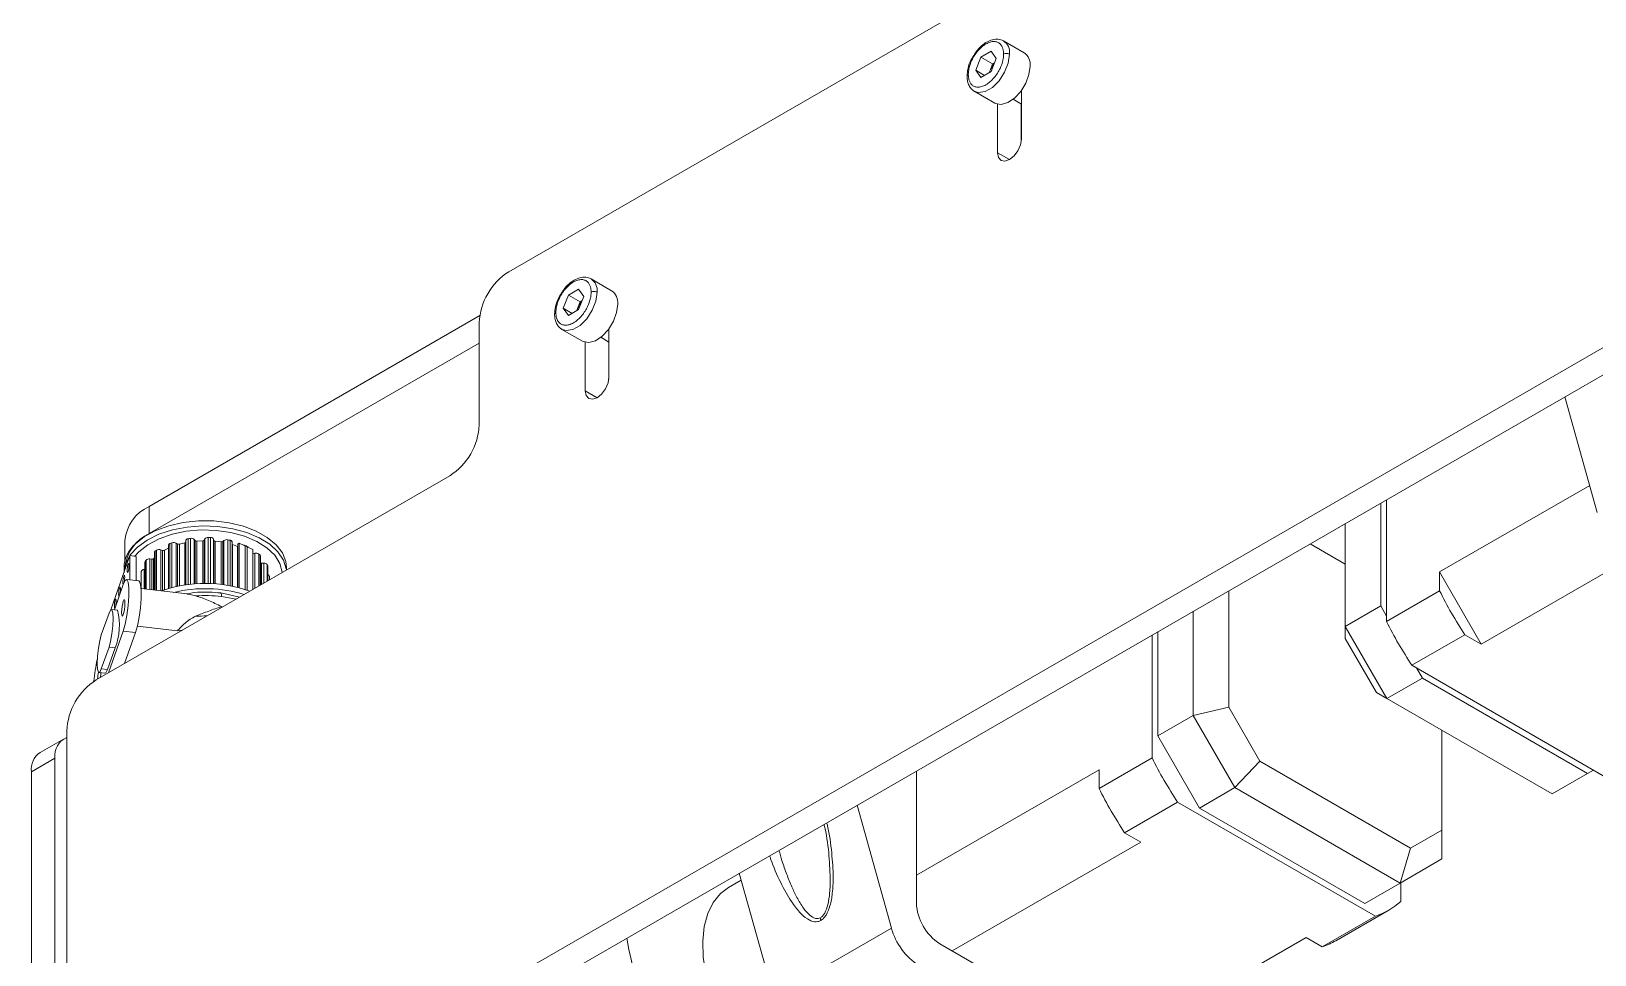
# Model space of a CAD drawing. Header units: millimetres. Extents: x -529 to 1738, y -425 to 849.
# Drawn here: x -133.4 to -39.6, y 179.6 to 235 of the extents above; entities that cross this region are included whole.
import ezdxf

# ---------------------------------------------------------------- set-up
doc = ezdxf.new("R2010")
doc.units = ezdxf.units.MM

msp = doc.modelspace()

# ---------------------------------------------------------------- linework, layer by layer
at = {"color": 7, "linetype": 'Continuous', "lineweight": 15}
for p, q in [((-104.728, 220.594), (-44.624, 255.291)), ((-75.784, 233.832), (-76.396, 233.479)), ((-75.478, 233.397), (-75.784, 233.832)), ((-75.039, 234.457), (-75.075, 234.476)), ((-73.801, 233.742), (-75.039, 234.457)), ((-76.396, 233.479), (-76.703, 232.69)), ((-76.703, 232.69), (-76.396, 232.254)), ((-76.172, 232.383), (-76.703, 232.69)), ((-75.689, 233.071), (-76.396, 233.479)), ((-75.894, 232.544), (-75.842, 232.676)), ((-75.842, 232.676), (-75.689, 233.071)), ((-75.784, 232.607), (-75.478, 233.397)), ((-75.689, 233.071), (-75.58, 233.134)), ((-76.396, 232.254), (-75.784, 232.607)), ((-76.788, 231.425), (-75.551, 230.711)), ((-74.458, 230.946), (-73.965, 230.662)), ((-73.965, 228.554), (-73.965, 231.467)), ((-75.387, 230.647), (-75.387, 227.734)), ((-73.972, 230.666), (-73.972, 228.435)), ((-73.972, 229.53), (-73.965, 229.534)), ((-25.179, 224.057), (-124.174, 166.908)), ((-23.764, 223.24), (-122.759, 166.092)), ((-100.533, 219.545), (-101.145, 219.192)), ((-100.227, 219.109), (-100.533, 219.545)), ((-99.787, 220.17), (-99.824, 220.189)), ((-98.55, 219.455), (-99.787, 220.17)), ((-101.145, 219.192), (-101.451, 218.402)), ((-100.438, 218.783), (-101.145, 219.192)), ((-100.591, 218.389), (-100.438, 218.783)), ((-100.533, 218.32), (-100.227, 219.109)), ((-100.438, 218.783), (-100.329, 218.847)), ((-126.295, 206.511), (-106.46, 217.961)), ((-101.451, 218.402), (-101.145, 217.967)), ((-100.921, 218.096), (-101.451, 218.402)), ((-101.145, 217.967), (-100.533, 218.32)), ((-100.642, 218.257), (-100.591, 218.389)), ((-106.496, 211.408), (-106.496, 217.532)), ((-101.537, 217.138), (-100.3, 216.424)), ((-98.714, 214.267), (-98.714, 217.18)), ((-126.295, 204.878), (-106.496, 216.307)), ((-100.135, 216.36), (-100.135, 213.447)), ((-99.207, 216.659), (-98.714, 216.375)), ((-98.721, 216.379), (-98.721, 214.148)), ((-98.721, 215.243), (-98.714, 215.247)), ((-39.403, 206.146), (-41.343, 213.092)), ((-129.477, 196.1), (-108.264, 208.346)), ((-39.858, 207.775), (-48.867, 202.575)), ((-126.295, 204.878), (-126.295, 206.511)), ((-52.402, 200.534), (-52.402, 206.708)), ((-52.049, 206.912), (-52.049, 199.608)), ((-54.524, 199.309), (-54.524, 205.483)), ((-123.591, 204.529), (-123.537, 204.464)), ((-122.992, 204.493), (-122.96, 204.563)), ((-122.434, 204.543), (-122.419, 204.471)), ((-127.759, 204.47), (-127.759, 203.246)), ((-125.986, 203.745), (-125.986, 201.488)), ((-125.604, 203.906), (-125.495, 203.871)), ((-125.381, 203.878), (-125.142, 203.999)), ((-125.142, 204.189), (-125.142, 201.577)), ((-124.683, 204.309), (-124.597, 204.257)), ((-124.485, 204.243), (-124.154, 204.325)), ((-124.102, 204.46), (-124.102, 201.8)), ((-123.438, 204.431), (-123.079, 204.45)), ((-122.341, 204.422), (-121.99, 204.377)), ((-121.884, 204.402), (-121.817, 204.462)), ((-121.324, 201.723), (-121.324, 204.371)), ((-121.303, 204.219), (-120.994, 204.112)), ((-120.982, 204.109), (-120.994, 204.112)), ((-120.891, 204.312), (-120.982, 204.248)), ((-120.982, 204.248), (-120.982, 201.645)), ((-120.891, 201.622), (-120.891, 204.312)), ((-120.891, 204.312), (-120.073, 203.919)), ((-120.073, 201.529), (-120.073, 203.919)), ((-120.073, 203.669), (-119.959, 203.694)), ((-56.642, 204.261), (-54.524, 203.038)), ((-54.524, 203.038), (-56.641, 204.261)), ((-127.455, 203.555), (-128.61, 200.298)), ((-127.811, 202.837), (-127.811, 202.55)), ((-127.455, 202.098), (-127.455, 203.555)), ((-127.455, 203.555), (-127.088, 203.511)), ((-127.088, 202.055), (-127.088, 203.511)), ((-126.599, 202.718), (-126.551, 202.721)), ((-126.551, 203.172), (-126.551, 201.555)), ((-126.265, 203.357), (-126.142, 203.344)), ((-126.037, 203.371), (-125.986, 203.42)), ((-119.615, 201.793), (-119.615, 203.521)), ((-119.552, 203.097), (-119.428, 203.101)), ((-119.183, 202.042), (-119.183, 202.911)), ((-118.061, 202.69), (-118.061, 202.837)), ((-46.367, 198.245), (-37.175, 203.551)), ((-127.852, 201.819), (-128.391, 200.299)), ((-126.917, 202.035), (-127.651, 202.121)), ((-126.782, 202.526), (-126.782, 202.532)), ((-126.782, 202.526), (-126.782, 201.582)), ((-119.09, 202.096), (-119.09, 202.331)), ((-48.867, 202.575), (-48.867, 201.445)), ((-46.367, 198.245), (-48.867, 202.575)), ((-124.024, 201.257), (-126.782, 201.583)), ((-120.885, 201.06), (-121.995, 201.315)), ((-61.524, 194.469), (-61.524, 201.442)), ((-52.049, 199.608), (-48.867, 201.445)), ((-128.711, 200.099), (-129.172, 198.798)), ((-128.197, 200.277), (-128.564, 200.32)), ((-63.645, 200.218), (-63.645, 193.962)), ((-52.402, 200.534), (-54.524, 199.309)), ((-52.049, 199.922), (-52.402, 200.534)), ((-127.852, 199.022), (-128.737, 196.527)), ((-127.118, 198.936), (-127.852, 199.022)), ((-127.775, 197.083), (-127.118, 198.936)), ((-65.767, 198.993), (-65.767, 192.737)), ((-52.024, 194.979), (-54.524, 199.309)), ((-54.524, 198.592), (-54.524, 199.309)), ((-129.172, 196.757), (-128.711, 198.058)), ((-128.344, 198.014), (-128.805, 196.714)), ((-128.711, 198.058), (-128.344, 198.014)), ((-66.12, 191.42), (-66.12, 198.789)), ((-54.524, 198.592), (-52.645, 195.338)), ((-50.526, 196.972), (-47.344, 198.809)), ((-47.344, 198.809), (-46.367, 198.245)), ((-129.319, 196.536), (-128.952, 196.493)), ((-129.172, 196.757), (-128.805, 196.714)), ((-49.902, 196.204), (-52.024, 194.979)), ((-50.526, 196.972), (-38.663, 190.124)), ((-49.902, 196.204), (-50.256, 196.816)), ((-39.982, 190.477), (-49.902, 196.204)), ((-52.645, 195.338), (-52.024, 194.979)), ((-61.524, 194.469), (-63.645, 193.962)), ((-59.645, 191.215), (-61.524, 194.469)), ((-42.104, 189.253), (-52.024, 194.979)), ((-65.767, 192.737), (-63.645, 193.962)), ((-63.645, 193.962), (-61.145, 189.632)), ((-131.434, 192.55), (-132.848, 191.734)), ((-131.245, 170.991), (-131.245, 193.038)), ((-65.767, 192.737), (-63.267, 188.407)), ((-48.725, 193.075), (-48.725, 187.081)), ((-131.952, 191.405), (-133.366, 190.589)), ((-131.952, 168.95), (-131.952, 191.405)), ((-66.12, 191.42), (-69.302, 189.583)), ((-133.366, 168.134), (-133.366, 190.589)), ((-69.302, 190.696), (-80.262, 184.369)), ((-80.262, 190.625), (-80.262, 182.707)), ((-69.302, 189.583), (-69.302, 190.696)), ((-59.645, 191.215), (-61.145, 189.632)), ((-50.604, 185.996), (-59.645, 191.215)), ((-39.982, 190.477), (-42.104, 189.253)), ((-39.629, 190.681), (-39.982, 190.477)), ((-63.267, 188.407), (-61.145, 189.632)), ((-61.145, 189.632), (-51.225, 183.905)), ((-64.586, 188.76), (-67.768, 186.924)), ((-52.723, 181.912), (-64.586, 188.76)), ((-81.759, 181.205), (-83.817, 188.573)), ((-63.267, 188.407), (-53.347, 182.68)), ((-66.802, 186.366), (-67.768, 186.924)), ((-48.725, 187.081), (-50.604, 185.996)), ((-48.725, 187.081), (-48.725, 185.349)), ((-78.116, 179.835), (-66.802, 186.366)), ((-50.604, 185.996), (-51.225, 183.905)), ((-51.225, 183.905), (-48.725, 185.349)), ((-90.771, 184.071), (-91.537, 183.628)), ((-88.83, 177.123), (-90.888, 184.491)), ((-53.347, 182.68), (-51.225, 183.905)), ((-51.2, 183.92), (-51.2, 182.79)), ((-55.098, 180.441), (-51.916, 182.278)), ((-81.759, 181.205), (-88.83, 177.123)), ((-52.723, 181.912), (-55.905, 180.075)), ((-78.848, 180.257), (-66.686, 173.236)), ((-56.882, 180.639), (-68.196, 174.108)), ((-55.905, 180.075), (-56.882, 180.639))]:
    msp.add_line(p, q, dxfattribs=at)
at = {"color": 8, "linetype": 'Continuous', "lineweight": 15}
for p, q in [((-74.676, 227.323), (-75.387, 227.734)), ((-99.425, 213.036), (-100.135, 213.447)), ((-123.955, 204.572), (-123.955, 201.819)), ((-123.817, 204.592), (-123.817, 201.835)), ((-123.591, 204.529), (-123.591, 201.856)), ((-122.96, 204.563), (-122.96, 201.881)), ((-122.757, 204.649), (-122.757, 201.879)), ((-122.616, 204.643), (-122.616, 201.875)), ((-122.434, 204.543), (-122.434, 201.866)), ((-125.942, 203.817), (-125.942, 201.483)), ((-125.852, 203.88), (-125.852, 201.473)), ((-125.604, 203.906), (-125.604, 201.443)), ((-125.495, 203.871), (-125.495, 201.463)), ((-125.381, 201.502), (-125.381, 203.878)), ((-125.052, 204.285), (-125.052, 201.602)), ((-124.932, 204.329), (-124.932, 201.635)), ((-124.683, 204.309), (-124.683, 201.694)), ((-124.597, 204.257), (-124.597, 201.713)), ((-124.485, 201.735), (-124.485, 204.243)), ((-124.154, 204.325), (-124.154, 201.792)), ((-123.537, 204.464), (-123.537, 201.86)), ((-123.438, 201.866), (-123.438, 204.431)), ((-123.079, 204.45), (-123.079, 201.88)), ((-122.992, 201.881), (-122.992, 204.493)), ((-122.419, 204.471), (-122.419, 201.865)), ((-122.341, 201.86), (-122.341, 204.422)), ((-121.99, 204.377), (-121.99, 201.828)), ((-121.884, 201.815), (-121.884, 204.402)), ((-121.817, 204.462), (-121.817, 201.806)), ((-121.578, 204.508), (-121.578, 201.77)), ((-121.446, 204.478), (-121.446, 201.747)), ((-121.303, 201.719), (-121.303, 204.219)), ((-120.994, 204.112), (-120.994, 201.648)), ((-120.531, 204.164), (-120.531, 201.515)), ((-120.422, 201.478), (-120.422, 204.112)), ((-119.959, 201.594), (-119.959, 203.694)), ((-119.72, 201.733), (-119.72, 203.65)), ((-126.599, 202.718), (-126.599, 201.561)), ((-126.538, 203.213), (-126.538, 201.554)), ((-126.486, 203.288), (-126.486, 201.548)), ((-126.265, 203.357), (-126.265, 201.521)), ((-126.142, 203.344), (-126.142, 201.507)), ((-126.037, 201.494), (-126.037, 203.371)), ((-119.644, 201.776), (-119.644, 203.581)), ((-119.552, 201.829), (-119.552, 203.097)), ((-119.428, 201.901), (-119.428, 203.101)), ((-119.223, 202.019), (-119.223, 203.016)), ((-119.188, 202.039), (-119.188, 202.937)), ((-126.782, 202.532), (-126.782, 201.582)), ((-126.773, 202.613), (-126.773, 201.581)), ((-121.959, 201.103), (-121.079, 200.948)), ((-127.005, 199.329), (-124.609, 199.046)), ((-124.609, 199.046), (-124.295, 199.091))]:
    msp.add_line(p, q, dxfattribs=at)
at = {"color": 8, "linetype": 'Continuous', "lineweight": 15, "flags": 128}
for points in [[(-76.774, 231.418), (-76.532, 231.346), (-76.128, 231.41), (-75.699, 231.658), (-75.295, 232.061), (-74.966, 232.57), (-74.751, 233.124), (-74.676, 233.655)], [(-101.523, 217.131), (-101.281, 217.059), (-100.877, 217.123), (-100.447, 217.371), (-100.044, 217.774), (-99.714, 218.283), (-99.499, 218.836), (-99.425, 219.368)]]:
    msp.add_lwpolyline(points, dxfattribs=at)
at = {"color": 7, "linetype": 'Continuous', "lineweight": 15, "flags": 128}
for points in [[(-75.842, 232.676), (-75.873, 232.586), (-75.883, 232.55)], [(-73.439, 232.941), (-73.506, 232.438), (-73.7, 231.913), (-73.999, 231.421), (-74.372, 231.017), (-74.778, 230.744), (-75.173, 230.631), (-75.514, 230.692), (-75.551, 230.711)], [(-76.899, 231.508), (-76.861, 231.475), (-76.774, 231.418)], [(-75.387, 227.734), (-75.333, 227.451), (-75.179, 227.274), (-74.948, 227.229), (-74.676, 227.323), (-74.404, 227.543), (-74.174, 227.854), (-74.019, 228.209), (-73.965, 228.554)], [(-98.187, 218.654), (-98.254, 218.151), (-98.448, 217.626), (-98.748, 217.134), (-99.121, 216.73), (-99.527, 216.457), (-99.922, 216.344), (-100.263, 216.404), (-100.3, 216.424)], [(-100.591, 218.389), (-100.622, 218.299), (-100.632, 218.263)], [(-101.648, 217.221), (-101.61, 217.188), (-101.523, 217.131)], [(-100.135, 213.447), (-100.081, 213.164), (-99.927, 212.987), (-99.697, 212.942), (-99.425, 213.036), (-99.153, 213.256), (-98.922, 213.567), (-98.768, 213.922), (-98.714, 214.267)], [(-118.061, 202.837), (-118.102, 203.202), (-118.31, 203.724), (-118.684, 204.213), (-119.212, 204.653), (-119.875, 205.027), (-120.648, 205.322), (-121.505, 205.527), (-122.412, 205.635), (-123.339, 205.641), (-124.251, 205.547), (-125.116, 205.354), (-125.902, 205.07), (-126.58, 204.706), (-127.127, 204.274)], [(-120.446, 204.943), (-121.284, 205.171), (-122.182, 205.304), (-123.107, 205.336), (-124.026, 205.267), (-124.906, 205.098), (-125.714, 204.836), (-126.422, 204.491), (-127.004, 204.074), (-127.439, 203.602), (-127.711, 203.091), (-127.811, 202.559), (-127.811, 202.524)], [(-120.574, 204.724), (-121.395, 204.946), (-122.275, 205.071), (-123.181, 205.095), (-124.077, 205.016), (-124.93, 204.838), (-125.706, 204.567), (-126.375, 204.214), (-126.912, 203.792), (-127.157, 203.52)], [(-124.102, 204.46), (-124.1, 204.473), (-124.094, 204.493), (-124.081, 204.511), (-124.064, 204.528), (-124.042, 204.543), (-124.016, 204.555), (-123.986, 204.565), (-123.955, 204.572)], [(-118.315, 202.543), (-118.318, 202.57), (-118.454, 203.087), (-118.763, 203.579), (-119.232, 204.027), (-119.844, 204.414), (-120.574, 204.724)], [(-118.069, 202.685), (-118.078, 202.756), (-118.242, 203.283), (-118.576, 203.782), (-119.067, 204.236), (-119.698, 204.627), (-120.446, 204.943)], [(-121.446, 204.478), (-121.416, 204.469), (-121.389, 204.457), (-121.366, 204.442), (-121.348, 204.426), (-121.334, 204.408), (-121.326, 204.389), (-121.324, 204.371)], [(-121.303, 204.219), (-121.316, 204.224), (-121.324, 204.228)], [(-127.626, 202.665), (-127.622, 202.763), (-127.61, 202.871), (-127.592, 202.971), (-127.57, 203.048), (-127.549, 203.091), (-127.531, 203.092), (-127.519, 203.053), (-127.515, 202.978), (-127.519, 202.88), (-127.531, 202.772), (-127.549, 202.672), (-127.57, 202.595), (-127.592, 202.552), (-127.61, 202.55), (-127.622, 202.59), (-127.626, 202.665)], [(-119.188, 202.937), (-119.183, 202.918), (-119.183, 202.911)], [(-127.881, 201.946), (-127.876, 202.045), (-127.864, 202.152), (-127.846, 202.252), (-127.825, 202.329), (-127.804, 202.372), (-127.786, 202.374), (-127.774, 202.335), (-127.769, 202.26), (-127.774, 202.161), (-127.786, 202.054), (-127.804, 201.954), (-127.809, 201.929)], [(-127.848, 201.832), (-127.864, 201.832), (-127.876, 201.872), (-127.881, 201.946)], [(-127.852, 199.022), (-127.735, 199.438), (-127.632, 199.972), (-127.555, 200.56), (-127.514, 201.132), (-127.514, 201.617), (-127.555, 201.959), (-127.632, 202.115), (-127.735, 202.066), (-127.852, 201.819)], [(-127.118, 198.936), (-127.003, 199.338), (-126.902, 199.853), (-126.825, 200.424), (-126.782, 200.984), (-126.777, 201.47), (-126.811, 201.827), (-126.88, 202.013), (-126.917, 202.035)], [(-128.39, 200.51), (-128.386, 200.608), (-128.374, 200.716), (-128.356, 200.816), (-128.334, 200.893), (-128.313, 200.936), (-128.295, 200.938), (-128.283, 200.898), (-128.279, 200.823), (-128.283, 200.725), (-128.295, 200.617), (-128.311, 200.524)], [(-128.135, 201.228), (-128.131, 201.327), (-128.119, 201.434), (-128.101, 201.534), (-128.08, 201.611), (-128.058, 201.654), (-128.04, 201.656), (-128.028, 201.616), (-128.024, 201.542), (-128.028, 201.443), (-128.04, 201.336), (-128.057, 201.243)], [(-128.102, 201.114), (-128.119, 201.114), (-128.131, 201.153), (-128.135, 201.228)], [(-127.852, 200.013), (-127.814, 200.152), (-127.782, 200.332), (-127.76, 200.526), (-127.752, 200.704), (-127.76, 200.838), (-127.782, 200.909), (-127.814, 200.906), (-127.852, 200.829), (-127.891, 200.69), (-127.923, 200.51), (-127.945, 200.316), (-127.953, 200.138), (-127.945, 200.003), (-127.923, 199.932), (-127.891, 199.935), (-127.852, 200.013)], [(-128.711, 198.058), (-128.615, 198.406), (-128.534, 198.857), (-128.48, 199.341), (-128.46, 199.786), (-128.48, 200.122), (-128.534, 200.3), (-128.615, 200.292), (-128.711, 200.099)], [(-128.357, 200.396), (-128.374, 200.396), (-128.386, 200.435), (-128.39, 200.51)], [(-129.172, 198.798), (-129.268, 198.45), (-129.35, 198), (-129.404, 197.515), (-129.423, 197.071), (-129.404, 196.734), (-129.35, 196.556), (-129.268, 196.564), (-129.172, 196.757)], [(-128.805, 196.714), (-128.901, 196.521), (-128.952, 196.493)], [(-84.037, 170.638), (-84.408, 170.462), (-85.072, 170.305), (-85.799, 170.308), (-86.573, 170.471), (-87.375, 170.789), (-88.187, 171.257), (-88.99, 171.863), (-89.764, 172.591), (-90.492, 173.427), (-91.157, 174.349), (-91.742, 175.336), (-92.235, 176.366), (-92.624, 177.414), (-92.899, 178.455), (-93.055, 179.465), (-93.087, 180.42), (-92.995, 181.298), (-92.78, 182.079), (-92.449, 182.744), (-92.008, 183.277), (-91.537, 183.628)]]:
    msp.add_lwpolyline(points, dxfattribs=at)
at = {"color": 8, "linetype": 'Continuous', "lineweight": 15}
for centre, radius, start, end in [((-75.502, 233.764), 0.833, 352.48139, 56.20643), ((-100.251, 219.477), 0.833, 352.48139, 56.20643), ((-122.936, 191.517), 8.418, 89.30622, 93.96598)]:
    msp.add_arc(centre, radius, start, end, dxfattribs=at)
at = {"color": 7, "linetype": 'Continuous', "lineweight": 15}
for centre, radius, start, end in [((-74.274, 233.046), 0.842, 352.85345, 55.83437), ((-74.659, 232.217), 1.269, 138.44824, 158.78561), ((-102.658, 217.357), 3.842, 122.60548, 177.39452), ((-99.408, 217.93), 1.269, 138.44824, 158.78561), ((-99.023, 218.759), 0.842, 352.85345, 55.83437), ((-110.334, 211.583), 3.842, 302.60548, 357.39452), ((-125.257, 204.22), 2.515, 114.37466, 174.3052), ((-125.257, 202.587), 2.515, 114.37466, 174.3052), ((-122.975, 198.382), 6.267, 97.72975, 98.99638), ((-123.767, 204.336), 0.261, 47.62002, 101.27432), ((-122.786, 204.434), 0.216, 82.39171, 143.58784), ((-122.935, 198.01), 6.641, 87.24518, 88.46379), ((-122.599, 204.46), 0.184, 26.78718, 95.37798), ((-125.802, 202.762), 2.01, 131.2349, 177.88194), ((-125.894, 203.738), 0.0921, 121.44312, 175.98698), ((-124.104, 201.269), 3.142, 123.79668, 125.80375), ((-125.699, 203.614), 0.307, 72.04476, 119.88696), ((-125.447, 204.023), 0.159, 252.61268, 294.66552), ((-125.026, 204.17), 0.118, 102.97236, 170.94304), ((-123.327, 199.742), 4.859, 109.28969, 110.79038), ((-124.83, 204.035), 0.311, 61.81708, 109.21093), ((-124.524, 204.393), 0.155, 241.71964, 284.63007), ((-124.17, 204.413), 0.0887, 280.1296, 320.47875), ((-123.452, 204.554), 0.124, 226.77527, 276.75541), ((-123.074, 204.55), 0.101, 267.14098, 325.00857), ((-122.342, 204.507), 0.0846, 204.88318, 270.30845), ((-121.967, 204.513), 0.139, 260.20982, 306.41396), ((-121.648, 204.23), 0.287, 75.73018, 125.90372), ((-122.806, 198.863), 5.777, 76.38497, 77.7222), ((-120.65, 203.892), 0.297, 66.29076, 87.048), ((-122.267, 200.405), 4.141, 63.54763, 65.21731), ((-120.473, 203.993), 0.13, 29.69289, 66.67263), ((-119.887, 203.415), 0.289, 54.59882, 104.5396), ((-121.385, 201.751), 2.526, 46.42328, 48.74455), ((-126.613, 202.545), 0.174, 85.33976, 156.8627), ((-126.479, 203.171), 0.0728, 145.40697, 179.54628), ((-124.994, 202.203), 1.845, 143.97091, 146.83332), ((-126.31, 203.111), 0.251, 79.66083, 134.82019), ((-126.121, 203.477), 0.135, 261.05458, 308.14717), ((-119.697, 203.518), 0.0817, 1.82107, 49.85249), ((-119.56, 203.251), 0.155, 248.92879, 272.62346), ((-119.398, 202.884), 0.219, 37.15235, 97.80769), ((-120.6, 202.362), 1.525, 22.17823, 25.42835), ((-125.487, 202.427), 1.299, 171.77815, 175.39381), ((-122.937, 194.044), 7.846, 70.05998, 109.54279), ((-119.207, 202.312), 0.118, 8.92942, 78.33974), ((-122.94, 193.559), 8.014, 73.02627, 103.54772), ((-122.937, 192.772), 8.388, 83.30432, 93.97796), ((-27.986, 211.75), 23.286, 206.26778, 213.76414), ((-131.847, 199.377), 3.759, 338.74313, 13.83688), ((-31.168, 209.914), 23.286, 206.26778, 213.76414), ((-119.997, 195.245), 9.646, 167.58273, 175.41289), ((-127.407, 192.863), 3.842, 122.60548, 177.39452), ((-126.505, 196.019), 2.893, 169.34728, 177.46012), ((-132.136, 196.684), 2.942, 351.39217, 356.84752), ((-130.824, 191.571), 1.14, 111.64535, 188.36003), ((-132.177, 190.74), 1.199, 124.05635, 187.25583), ((-45.228, 201.702), 23.285, 206.20379, 213.76425), ((-48.41, 199.865), 23.285, 206.20379, 213.76425), ((-77.192, 182.847), 3.074, 182.60548, 237.39452), ((-54.179, 186.198), 4.527, 288.76184, 311.15315), ((-85.415, 181.828), 0.601, 180.62359, 196.11675), ((-77.989, 182.223), 3.904, 195.11409, 237.12429), ((-75.142, 184.459), 22.828, 189.7512, 217.57289), ((-57.367, 184.376), 4.542, 288.77507, 299.97254)]:
    msp.add_arc(centre, radius, start, end, dxfattribs=at)
for points, knots in [([(-75.036, 234.455), (-75.138, 234.498), (-75.345, 234.585), (-75.7, 234.542), (-76.045, 234.396), (-76.372, 234.148), (-76.625, 233.896), (-76.739, 233.702), (-76.77, 233.649)], [0, 0, 0, 0, 0.187742, 0.3769438, 0.5596102, 0.7310252, 0.9266228, 1, 1, 1, 1]), ([(-76.77, 233.649), (-76.84, 233.544), (-77.017, 233.278), (-77.186, 232.804), (-77.212, 232.483), (-77.224, 232.329)], [0, 0, 0, 0, 0.254545, 0.641407, 1, 1, 1, 1]), ([(-77.151, 232.431), (-77.143, 232.551), (-77.124, 232.825), (-76.98, 233.225), (-76.789, 233.575), (-76.59, 233.848), (-76.351, 234.092), (-76.09, 234.281), (-75.829, 234.394), (-75.591, 234.425), (-75.392, 234.381), (-75.2, 234.253), (-75.057, 234.018), (-75.038, 233.766), (-75.03, 233.655)], [0, 0, 0, 0, 0.090318, 0.204563, 0.27142, 0.343936, 0.420786, 0.5, 0.579214, 0.656064, 0.72858, 0.795437, 0.909682, 1, 1, 1, 1]), ([(-75.03, 233.655), (-75.038, 233.535), (-75.057, 233.262), (-75.2, 232.861), (-75.392, 232.511), (-75.591, 232.238), (-75.829, 231.994), (-76.09, 231.806), (-76.351, 231.693), (-76.59, 231.662), (-76.789, 231.705), (-76.98, 231.834), (-77.124, 232.068), (-77.143, 232.32), (-77.151, 232.431)], [0, 0, 0, 0, 0.090318, 0.204563, 0.27142, 0.343936, 0.420786, 0.5, 0.579214, 0.656064, 0.72858, 0.795437, 0.909682, 1, 1, 1, 1]), ([(-75.03, 233.655), (-75.001, 233.668), (-74.943, 233.694), (-74.836, 233.701), (-74.742, 233.687), (-74.697, 233.666), (-74.676, 233.655)], [0, 0, 0, 0, 0.270261, 0.562429, 0.789736, 1, 1, 1, 1]), ([(-77.224, 232.329), (-77.22, 232.247), (-77.211, 232.071), (-77.136, 231.823), (-77.004, 231.585), (-76.865, 231.482), (-76.791, 231.427)], [0, 0, 0, 0, 0.1984324, 0.4299461, 0.6970952, 1, 1, 1, 1]), ([(-101.9, 218.144), (-101.891, 218.264), (-101.872, 218.537), (-101.729, 218.938), (-101.537, 219.288), (-101.338, 219.561), (-101.1, 219.805), (-100.839, 219.993), (-100.578, 220.107), (-100.34, 220.138), (-100.141, 220.094), (-99.949, 219.966), (-99.806, 219.731), (-99.787, 219.479), (-99.778, 219.368)], [0, 0, 0, 0, 0.090318, 0.204563, 0.27142, 0.343936, 0.420786, 0.5, 0.579214, 0.656064, 0.72858, 0.795437, 0.909682, 1, 1, 1, 1]), ([(-99.784, 220.168), (-99.887, 220.211), (-100.094, 220.298), (-100.449, 220.255), (-100.793, 220.109), (-101.121, 219.861), (-101.373, 219.609), (-101.487, 219.415), (-101.518, 219.362)], [0, 0, 0, 0, 0.187742, 0.376944, 0.55961, 0.731025, 0.926623, 1, 1, 1, 1]), ([(-101.518, 219.362), (-101.589, 219.257), (-101.766, 218.991), (-101.934, 218.516), (-101.96, 218.196), (-101.973, 218.042)], [0, 0, 0, 0, 0.254545, 0.641407, 1, 1, 1, 1]), ([(-99.778, 219.368), (-99.787, 219.248), (-99.806, 218.975), (-99.949, 218.574), (-100.141, 218.224), (-100.34, 217.951), (-100.578, 217.707), (-100.839, 217.518), (-101.1, 217.405), (-101.338, 217.374), (-101.537, 217.418), (-101.729, 217.546), (-101.872, 217.781), (-101.891, 218.033), (-101.9, 218.144)], [0, 0, 0, 0, 0.090318, 0.204563, 0.27142, 0.343936, 0.420786, 0.5, 0.579214, 0.656064, 0.72858, 0.795437, 0.909682, 1, 1, 1, 1]), ([(-99.778, 219.368), (-99.75, 219.381), (-99.692, 219.407), (-99.584, 219.414), (-99.49, 219.4), (-99.446, 219.378), (-99.425, 219.368)], [0, 0, 0, 0, 0.270261, 0.562429, 0.789736, 1, 1, 1, 1]), ([(-101.973, 218.042), (-101.969, 217.96), (-101.96, 217.784), (-101.885, 217.536), (-101.753, 217.297), (-101.614, 217.195), (-101.54, 217.14)], [0, 0, 0, 0, 0.198432, 0.429946, 0.697095, 1, 1, 1, 1]), ([(-121.995, 201.315), (-122.465, 201.356), (-123.164, 201.416), (-123.835, 201.299), (-124.055, 201.26)], [0, 0, 0, 0, 0.671465, 1, 1, 1, 1]), ([(-124.025, 201.249), (-123.968, 201.243), (-123.814, 201.226), (-123.633, 201.173), (-123.518, 201.14)], [0, 0, 0, 0, 0.372336, 1, 1, 1, 1]), ([(-123.518, 201.14), (-123.389, 201.101), (-123.129, 201.023), (-122.74, 200.87), (-122.352, 200.695), (-122.092, 200.562), (-121.961, 200.492), (-121.959, 200.49)], [0, 0, 0, 0, 0.245003, 0.491502, 0.742248, 0.994319, 1, 1, 1, 1]), ([(-123.518, 199.915), (-123.631, 199.861), (-123.857, 199.752), (-124.152, 199.513), (-124.406, 199.255), (-124.541, 199.116), (-124.609, 199.046)], [0, 0, 0, 0, 0.249781, 0.499943, 0.75002, 1, 1, 1, 1]), ([(-121.959, 200.49), (-121.961, 200.49), (-122.089, 200.451), (-122.343, 200.368), (-122.727, 200.231), (-123.119, 200.079), (-123.385, 199.97), (-123.518, 199.915)], [0, 0, 0, 0, 0.005681, 0.2509577, 0.4974551, 0.7479643, 1, 1, 1, 1]), ([(-85.802, 187.427), (-85.797, 187.406), (-85.664, 186.865), (-85.502, 185.787), (-85.453, 184.709), (-85.43, 184.192)], [0, 0, 0, 0, 0.0201536, 0.530136, 1, 1, 1, 1])]:
    msp.add_open_spline(points, degree=3, knots=knots, dxfattribs=at)
at = {"color": 8, "linetype": 'Continuous', "lineweight": 15}
for points, knots in [([(-77.22, 232.329), (-77.221, 232.334), (-77.227, 232.355), (-77.203, 232.393), (-77.168, 232.419), (-77.151, 232.431)], [0, 0, 0, 0, 0.125335, 0.579702, 1, 1, 1, 1]), ([(-101.968, 218.042), (-101.97, 218.047), (-101.976, 218.068), (-101.952, 218.106), (-101.917, 218.131), (-101.9, 218.144)], [0, 0, 0, 0, 0.1253346, 0.5797015, 1, 1, 1, 1]), ([(-122.017, 201.309), (-122.004, 201.312), (-121.981, 201.318), (-121.962, 201.231), (-121.96, 201.144), (-121.959, 201.103)], [0, 0, 0, 0, 0.400374, 0.711865, 1, 1, 1, 1]), ([(-85.992, 181.661), (-85.935, 181.701), (-85.818, 181.783), (-85.611, 182.065), (-85.413, 182.578), (-85.284, 183.35), (-85.238, 184.422), (-85.336, 185.778), (-85.482, 186.875), (-85.623, 187.46), (-85.638, 187.521)], [0, 0, 0, 0, 0.039652, 0.081749, 0.180187, 0.304474, 0.456029, 0.695939, 0.968087, 1, 1, 1, 1]), ([(-86.015, 181.821), (-86.064, 181.8), (-86.165, 181.756), (-86.399, 181.781), (-86.711, 181.984), (-87.079, 182.426), (-87.429, 183.012), (-87.756, 183.696), (-88.054, 184.436), (-88.31, 185.166), (-88.452, 185.657), (-88.512, 185.862)], [0, 0, 0, 0, 0.0330709, 0.0693641, 0.1591983, 0.2787463, 0.4284812, 0.5667564, 0.7190861, 0.8820704, 1, 1, 1, 1]), ([(-89.067, 185.542), (-89.048, 185.483), (-88.868, 184.92), (-88.446, 183.983), (-87.865, 182.905), (-87.316, 182.177), (-86.851, 181.748), (-86.461, 181.574), (-86.176, 181.576), (-86.052, 181.633), (-85.992, 181.661)], [0, 0, 0, 0, 0.031951, 0.304097, 0.543969, 0.695524, 0.81981, 0.918248, 0.960361, 1, 1, 1, 1]), ([(-85.43, 184.192), (-85.435, 183.897), (-85.446, 183.368), (-85.55, 182.655), (-85.705, 182.181), (-85.874, 181.924), (-85.97, 181.854), (-86.015, 181.821)], [0, 0, 0, 0, 0.349455, 0.628459, 0.838117, 0.92282, 1, 1, 1, 1])]:
    msp.add_open_spline(points, degree=3, knots=knots, dxfattribs=at)

doc.saveas('drawing.dxf')
